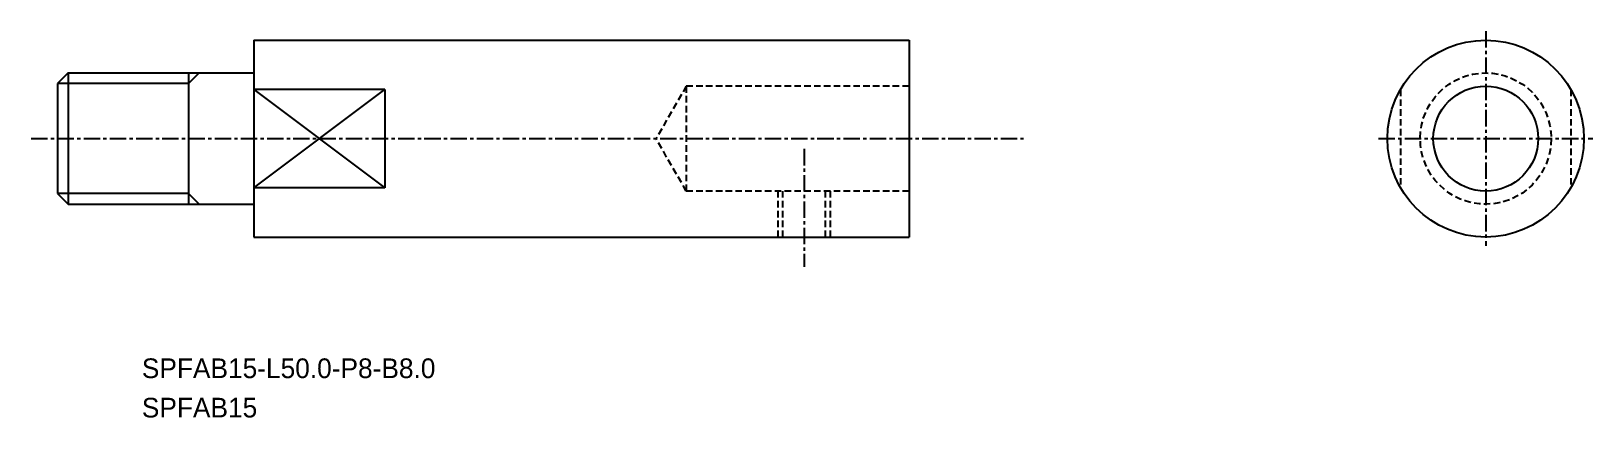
# Model space of a CAD drawing. Extents: x -1362 to -1243, y -590 to -561.
import ezdxf

# ---------------------------------------------------------------- set-up
doc = ezdxf.new("R2010")
doc.units = 0
doc.linetypes.add('CENTER', pattern=[2, 1.25, -0.25, 0.25, -0.25])
doc.linetypes.add('DASHED', pattern=[0.75, 0.5, -0.25])
doc.layers.get('0').update_dxf_attribs({"linetype": 'CONTINUOUS'})
doc.layers.add('CENTER', color=1, linetype='CENTER')

msp = doc.modelspace()

# ---------------------------------------------------------------- linework, layer by layer
for p, q in [((-1344.9, -561.2), (-1344.9, -576.2)), ((-1294.9, -561.2), (-1294.9, -576.2)), ((-1359.09, -563.7), (-1359.09, -573.7)), ((-1349.9, -563.7), (-1349.9, -573.7)), ((-1359.9, -564.51), (-1359.9, -572.89)), ((-1334.9, -564.96), (-1344.9, -564.96)), ((-1334.9, -564.96), (-1334.9, -572.44)), ((-1334.9, -572.44), (-1344.9, -572.44))]:
    msp.add_line(p, q)
at = {"color": 7, "linetype": 'CONTINUOUS'}
for p, q in [((-1344.9, -561.2), (-1294.9, -561.2)), ((-1359.09, -563.7), (-1359.9, -564.51)), ((-1359.09, -563.7), (-1344.9, -563.7)), ((-1359.9, -572.89), (-1359.09, -573.7)), ((-1359.09, -573.7), (-1344.9, -573.7)), ((-1344.9, -576.2), (-1294.9, -576.2))]:
    msp.add_line(p, q, dxfattribs=at)
at = {"color": 3, "linetype": 'CONTINUOUS'}
for p, q in [((-1349.09, -563.7), (-1349.9, -564.51)), ((-1349.9, -564.51), (-1359.9, -564.51)), ((-1349.9, -572.89), (-1359.9, -572.89)), ((-1349.9, -572.89), (-1349.09, -573.7))]:
    msp.add_line(p, q, dxfattribs=at)
at = {"color": 3}
for p, q in [((-1344.9, -564.96), (-1334.9, -572.44)), ((-1344.9, -572.44), (-1334.9, -564.96))]:
    msp.add_line(p, q, dxfattribs=at)
at = {"color": 3, "linetype": 'DASHED'}
for p, q in [((-1311.9, -564.7), (-1314.21, -568.7)), ((-1311.9, -564.7), (-1311.9, -572.7)), ((-1294.9, -564.7), (-1311.9, -564.7)), ((-1257.38, -564.96), (-1257.38, -572.44)), ((-1244.38, -564.96), (-1244.38, -572.44)), ((-1311.9, -572.7), (-1314.21, -568.7)), ((-1294.9, -572.7), (-1311.9, -572.7)), ((-1304.9, -576.2), (-1304.9, -572.7)), ((-1304.52, -576.2), (-1304.52, -572.7)), ((-1301.28, -576.2), (-1301.28, -572.7)), ((-1300.9, -576.2), (-1300.9, -572.7))]:
    msp.add_line(p, q, dxfattribs=at)
at = {"linetype": 'CONTINUOUS'}
msp.add_circle((-1250.88, -568.7), 7.5, dxfattribs=at)
at = {"color": 3, "linetype": 'DASHED'}
msp.add_circle((-1250.88, -568.7), 5, dxfattribs=at)
msp.add_circle((-1250.88, -568.7), 4)
at = {"color": 7, "linetype": 'CONTINUOUS'}
msp.add_point((-1302.9, -576.2), dxfattribs=at)
at = {"layer": 'CENTER', "color": 1, "linetype": 'CENTER'}
for p, q in [((-1250.88, -560.52), (-1250.88, -576.87)), ((-1361.9, -568.7), (-1285.9, -568.7)), ((-1259.06, -568.7), (-1242.71, -568.7))]:
    msp.add_line(p, q, dxfattribs=at)
at = {"layer": 'CENTER'}
msp.add_line((-1302.9, -569.49), (-1302.9, -578.47), dxfattribs=at)

# ---------------------------------------------------------------- texts
for s, p in [('SPFAB15-L50.0-P8-B8.0', (-1353.46, -586.95)), ('SPFAB15', (-1353.46, -589.95))]:
    msp.add_text(s, height=1.5).set_placement(p)

doc.saveas('drawing.dxf')
